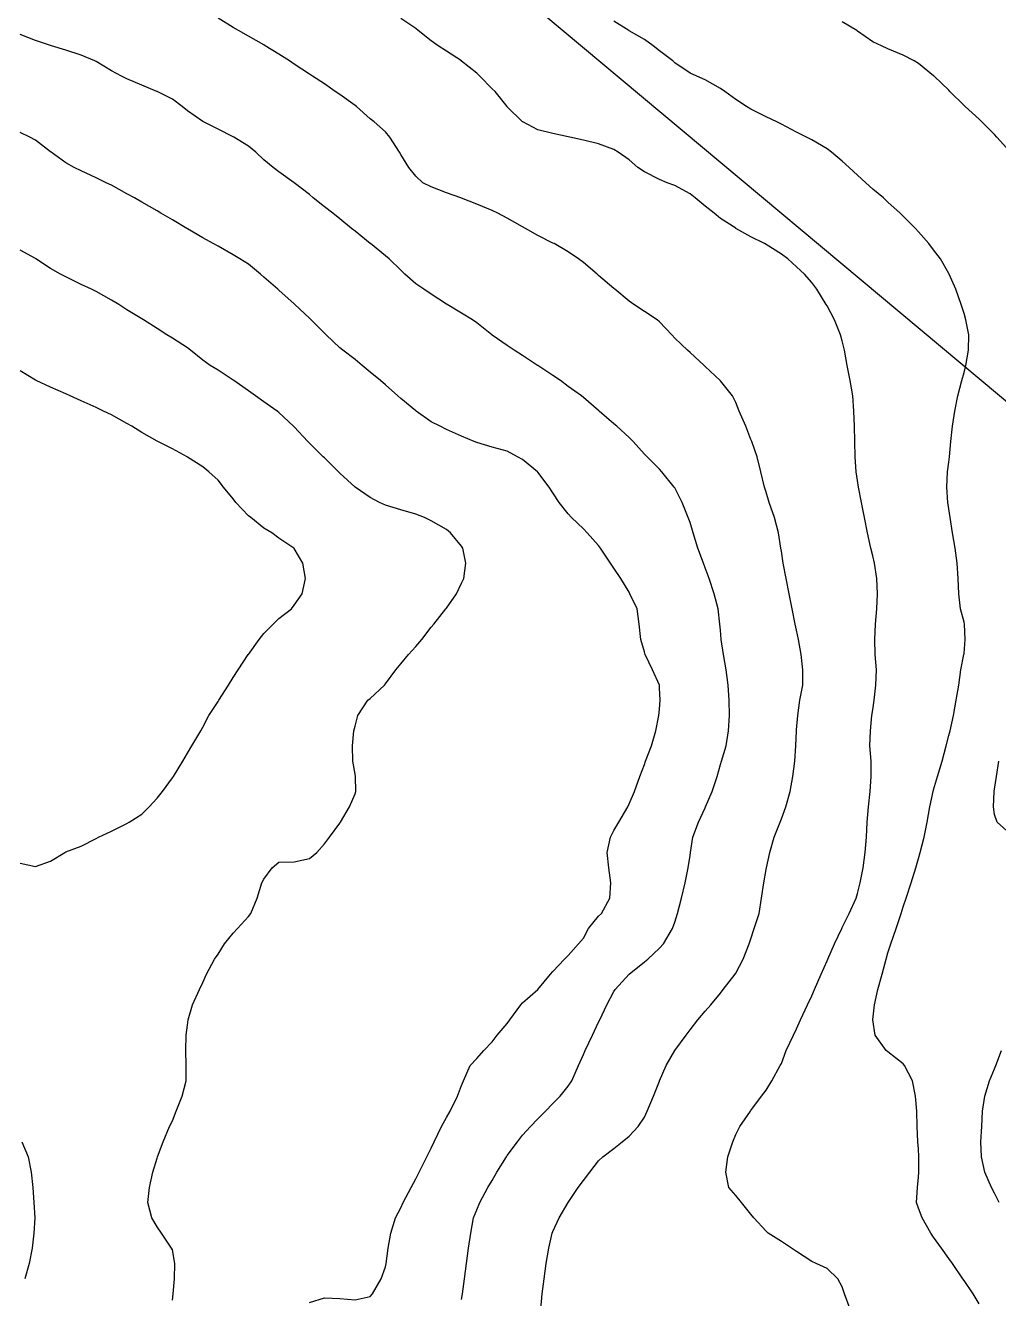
# Model space of a CAD drawing. Extents: x -280806 to 176394, y -263086 to 194114.
# Drawn here: x -102989 to -38906, y -216266 to -132412 of the extents above; entities that cross this region are included whole.
import ezdxf

# ---------------------------------------------------------------- set-up
doc = ezdxf.new("R2010")
doc.units = 0

msp = doc.modelspace()

# ---------------------------------------------------------------- linework, layer by layer
at = {"layer": 'CONTOURS'}
for points in [[(-69039.2422, -216964.7477, 527304), (-68953.38, -215962.1081, 527304), (-68828.7778, -214959.499, 527304), (-68687.0458, -213956.8594, 527304), (-68529.708, -212954.2198, 527304), (-68293.3966, -211951.5802, 527304), (-68248.2557, -211842.0046, 527304), (-67833.5143, -210948.971, 527304), (-67249.8223, -209946.3314, 527304), (-67245.6161, -209939.7478, 527304), (-66583.1638, -208943.6918, 527304), (-66243.007, -208495.9711, 527304), (-65816.3479, -207941.0522, 527304), (-65240.3674, -207191.2747, 527304), (-64960.5914, -206938.4431, 527304), (-64237.7278, -206387.1209, 527304), (-63686.0702, -205935.8035, 527304), (-63235.0882, -205573.9145, 527304), (-62633.4434, -204933.1639, 527304), (-62232.479, -204310.9147, 527304), (-62042.741, -203930.5243, 527304), (-61629.1884, -202927.9152, 527304), (-61229.8394, -201941.1557, 527304), (-61223.0119, -201925.2756, 527304), (-60796.7186, -200922.636, 527304), (-60227.5046, -199919.9964, 527304), (-60227.1998, -199919.5087, 527304), (-59479.2206, -198917.3873, 527304), (-59224.5602, -198566.2882, 527304), (-58701.2796, -197914.7477, 527304), (-58221.9511, -197335.8715, 527304), (-57858.4466, -196912.1081, 527304), (-57219.3115, -196153.7657, 527304), (-57031.7376, -195909.499, 527304), (-56258.4905, -194906.8594, 527304), (-56216.6719, -194838.3098, 527304), (-55725.7001, -193904.2198, 527304), (-55321.4134, -192901.5802, 527304), (-55214.0628, -192562.4292, 527304), (-54999.4226, -191898.971, 527304), (-54670.1167, -190896.3314, 527304), (-54520.5818, -189893.6918, 527304), (-54362.7564, -188891.0522, 527304), (-54211.4232, -188000.2438, 527304), (-54190.2701, -187888.4431, 527304), (-53977.1539, -186885.8035, 527304), (-53688.6912, -185883.1639, 527304), (-53286.0199, -184880.5243, 527304), (-53208.7836, -184679.5087, 527304), (-52906.8487, -183877.9152, 527304), (-52632.0715, -182875.2756, 527304), (-52455.2266, -181872.636, 527304), (-52326.6619, -180869.9964, 527304), (-52263.1111, -179867.3873, 527304), (-52211.5999, -178864.7477, 527304), (-52206.144, -178799.4595, 527304), (-52127.9018, -177862.1081, 527304), (-51988.7911, -176859.499, 527304), (-51790.1834, -175856.8594, 527304), (-51791.1283, -174854.2198, 527304), (-51904.0872, -173851.5802, 527304), (-52085.809, -172848.971, 527304), (-52206.144, -172240.255, 527304), (-52289.903, -171846.3314, 527304), (-52486.2247, -170843.6918, 527304), (-52690.6846, -169841.0522, 527304), (-52890.9686, -168838.4431, 527304), (-53080.9505, -167835.8035, 527304), (-53208.7836, -167046.5544, 527304), (-53241.8544, -166833.1639, 527304), (-53401.7525, -165830.5243, 527304), (-53670.7385, -164827.9152, 527304), (-54001.9951, -163825.2756, 527304), (-54211.4232, -163163.0366, 527304), (-54316.4573, -162822.636, 527304), (-54555.9082, -161819.9964, 527304), (-54810.5076, -160817.3873, 527304), (-55159.5341, -159814.7477, 527304), (-55214.0628, -159675.2102, 527304), (-55552.6651, -158812.1081, 527304), (-55982.9513, -157809.499, 527304), (-56216.6719, -157257.1709, 527304), (-56431.9217, -156806.8594, 527304), (-57219.3115, -155822.6297, 527304), (-57236.807, -155804.2198, 527304), (-58221.9511, -154866.2587, 527304), (-58288.7328, -154801.5802, 527304), (-59224.5602, -153947.2867, 527304), (-59392.4746, -153798.971, 527304), (-60227.1998, -152999.2063, 527304), (-60431.6597, -152796.3314, 527304), (-61229.8394, -151927.1638, 527304), (-61381.447, -151793.6918, 527304), (-62232.479, -151261.6939, 527304), (-62933.0923, -150791.0522, 527304), (-63235.0882, -150563.6714, 527304), (-64182.2846, -149788.4431, 527304), (-64237.7278, -149743.3937, 527304), (-65240.3674, -148874.3479, 527304), (-65339.4274, -148785.8035, 527304), (-66243.007, -148027.4611, 527304), (-66561.4925, -147783.1639, 527304), (-67245.6161, -147314.6863, 527304), (-68169.7697, -146780.5243, 527304), (-68248.2557, -146741.7538, 527304), (-69250.8953, -146238.5899, 527304), (-70064.1931, -145777.9152, 527304), (-70253.5349, -145680.8974, 527304), (-71256.144, -145111.2262, 527304), (-71876.1072, -144775.2756, 527304), (-72258.7836, -144605.3191, 527304), (-73261.4232, -144186.6458, 527304), (-74264.0628, -143792.9966, 527304), (-74321.9138, -143772.636, 527304), (-75266.6719, -143431.5953, 527304), (-76269.3115, -143043.9202, 527304), (-76823.6818, -142769.9964, 527304), (-77271.9511, -142331.7245, 527304), (-77731.1323, -141767.3873, 527304), (-78274.5602, -140901.3286, 527304), (-78354.0216, -140764.7477, 527304), (-78983.3726, -139762.1081, 527304), (-79277.1998, -139429.0531, 527304), (-80026.9469, -138759.499, 527304), (-80279.8394, -138561.9886, 527304), (-81190.3075, -137756.8594, 527304), (-81282.479, -137684.6218, 527304), (-82285.0882, -136961.2704, 527304), (-82583.7007, -136754.2198, 527304), (-83287.7278, -136263.6442, 527304), (-84090.7843, -135751.5802, 527304), (-84290.3674, -135620.1809, 527304), (-85293.007, -134959.3745, 527304), (-85605.2746, -134748.971, 527304), (-86295.6161, -134312.3146, 527304), (-87204.6821, -133746.3314, 527304), (-87298.2557, -133691.9246, 527304), (-88300.8953, -133119.9979, 527304), (-88960.0253, -132743.6918, 527304), (-89303.5349, -132536.8546, 527304), (-90306.144, -131935.6366, 527304)], [(-48679.8214, -216964.7477, 524256), (-49045.3375, -215962.1081, 524256), (-49198.2557, -215491.6188, 524256), (-49497.5388, -214959.499, 524256), (-50200.8953, -214295.1264, 524256), (-50918.3945, -213956.8594, 524256), (-51203.5349, -213823.6922, 524256), (-52206.144, -213167.5188, 524256), (-52536.3338, -212954.2198, 524256), (-53208.7836, -212508.2364, 524256), (-54074.8423, -211951.5802, 524256), (-54211.4232, -211837.0973, 524256), (-55018.5946, -210948.971, 524256), (-55214.0628, -210717.4754, 524256), (-55827.3814, -209946.3314, 524256), (-56216.6719, -209489.101, 524256), (-56670.0314, -208943.6918, 524256), (-56862.4822, -207941.0522, 524256), (-56739.4344, -206938.4431, 524256), (-56414.9443, -205935.8035, 524256), (-56216.6719, -205469.5205, 524256), (-55940.4926, -204933.1639, 524256), (-55251.1265, -203930.5243, 524256), (-55214.0628, -203887.4866, 524256), (-54524.1785, -202927.9152, 524256), (-54211.4232, -202531.157, 524256), (-53840.573, -201925.2756, 524256), (-53279.5886, -200922.636, 524256), (-53208.7836, -200773.9241, 524256), (-52883.7754, -199919.9964, 524256), (-52402.9534, -198917.3873, 524256), (-52206.144, -198511.729, 524256), (-51942.5225, -197914.7477, 524256), (-51484.7129, -196912.1081, 524256), (-51203.5349, -196318.7234, 524256), (-51024.6478, -195909.499, 524256), (-50585.5224, -194906.8594, 524256), (-50200.8953, -194032.2358, 524256), (-50149.4755, -193904.2198, 524256), (-49714.9831, -192901.5802, 524256), (-49236.8129, -191898.971, 524256), (-49198.2557, -191829.3852, 524256), (-48742.3968, -190896.3314, 524256), (-48281.3258, -189893.6918, 524256), (-48195.6161, -189589.8062, 524256), (-48016.9728, -188891.0522, 524256), (-47829.6732, -187888.4431, 524256), (-47690.5015, -186885.8035, 524256), (-47607.5959, -185883.1639, 524256), (-47565.7774, -184880.5243, 524256), (-47471.4113, -183877.9152, 524256), (-47370.8578, -182875.2756, 524256), (-47300.1442, -181872.636, 524256), (-47288.4094, -180869.9964, 524256), (-47377.4719, -179867.3873, 524256), (-47347.1748, -178864.7477, 524256), (-47244.1524, -177862.1081, 524256), (-47193.007, -177481.8701, 524256), (-47104.3102, -176859.499, 524256), (-46977.5438, -175856.8594, 524256), (-46947.0029, -174854.2198, 524256), (-47021.3131, -173851.5802, 524256), (-47062.583, -172848.971, 524256), (-47016.7411, -171846.3314, 524256), (-46924.9354, -170843.6918, 524256), (-46876.7465, -169841.0522, 524256), (-46929.355, -168838.4431, 524256), (-47083.8581, -167835.8035, 524256), (-47193.007, -167351.3849, 524256), (-47306.7278, -166833.1639, 524256), (-47526.702, -165830.5243, 524256), (-47735.551, -164827.9152, 524256), (-47927.9102, -163825.2756, 524256), (-48119.538, -162822.636, 524256), (-48195.6161, -162385.0956, 524256), (-48290.3174, -161819.9964, 524256), (-48355.9104, -160817.3873, 524256), (-48376.9111, -159814.7477, 524256), (-48397.5461, -158812.1081, 524256), (-48433.6954, -157809.499, 524256), (-48505.7196, -156806.8594, 524256), (-48685.5821, -155804.2198, 524256), (-48874.9543, -154801.5802, 524256), (-49057.8343, -153798.971, 524256), (-49198.2557, -153181.2329, 524256), (-49307.4046, -152796.3314, 524256), (-49717.2691, -151793.6918, 524256), (-50200.8953, -150873.0739, 524256), (-50255.363, -150791.0522, 524256), (-50875.4177, -149788.4431, 524256), (-51203.5349, -149340.3871, 524256), (-51685.1189, -148785.8035, 524256), (-52206.144, -148319.49, 524256), (-52788.251, -147783.1639, 524256), (-53208.7836, -147479.6441, 524256), (-54211.4232, -146845.5686, 524256), (-54327.1558, -146780.5243, 524256), (-55214.0628, -146324.4216, 524256), (-56201.0357, -145777.9152, 524256), (-56216.6719, -145769.2589, 524256), (-57219.3115, -145118.5718, 524256), (-57640.4842, -144775.2756, 524256), (-58221.9511, -144309.5107, 524256), (-58887.299, -143772.636, 524256), (-59224.5602, -143505.6007, 524256), (-60227.1998, -142958.058, 524256), (-60736.2463, -142769.9964, 524256), (-61229.8394, -142556.0878, 524256), (-62232.479, -142061.4888, 524256), (-62663.2529, -141767.3873, 524256), (-63235.0882, -141265.4731, 524256), (-63955.6354, -140764.7477, 524256), (-64237.7278, -140584.7938, 524256), (-65240.3674, -140199.2522, 524256), (-66243.007, -139965.4402, 524256), (-67141.6793, -139762.1081, 524256), (-67245.6161, -139737.8765, 524256), (-68248.2557, -139534.392, 524256), (-69250.8953, -139278.1466, 524256), (-70241.8306, -138759.499, 524256), (-70253.5349, -138753.281, 524256), (-71256.144, -137774.2939, 524256), (-71266.7815, -137756.8594, 524256), (-72051.3977, -136754.2198, 524256), (-72258.7836, -136581.1238, 524256), (-73055.5003, -135751.5802, 524256), (-73261.4232, -135557.4226, 524256), (-74264.0628, -134760.5534, 524256), (-74280.5525, -134748.971, 524256), (-75266.6719, -134105.4163, 524256), (-75809.7036, -133746.3314, 524256), (-76269.3115, -133413.8556, 524256), (-77130.0667, -132743.6918, 524256), (-77271.9511, -132621.7718, 524256), (-78274.5602, -131951.0594, 524256)], [(-40174.5602, -216613.3438, 521208), (-40581.5597, -215962.1081, 521208), (-41177.1998, -215076.2374, 521208), (-41250.5957, -214959.499, 521208), (-41939.017, -213956.8594, 521208), (-42179.8394, -213624.475, 521208), (-42665.4163, -212954.2198, 521208), (-43182.479, -212217.3048, 521208), (-43373.3448, -211951.5802, 521208), (-43945.8811, -210948.971, 521208), (-44185.0882, -210308.2205, 521208), (-44314.4453, -209946.3314, 521208), (-44234.6791, -208943.6918, 521208), (-44185.0882, -208275.875, 521208), (-44162.5634, -207941.0522, 521208), (-44156.437, -206938.4431, 521208), (-44185.0882, -206405.6832, 521208), (-44212.9469, -205935.8035, 521208), (-44254.1254, -204933.1639, 521208), (-44295.9439, -203930.5243, 521208), (-44379.5201, -202927.9152, 521208), (-44576.3599, -201925.2756, 521208), (-45097.1412, -200922.636, 521208), (-45187.7278, -200807.6654, 521208), (-46190.3674, -200018.4163, 521208), (-46300.5221, -199919.9964, 521208), (-47029.0855, -198917.3873, 521208), (-47183.3143, -197914.7477, 521208), (-47073.5558, -196912.1081, 521208), (-46865.987, -195909.499, 521208), (-46579.1093, -194906.8594, 521208), (-46309.4832, -193904.2198, 521208), (-46190.3674, -193491.4901, 521208), (-45990.2357, -192901.5802, 521208), (-45644.4401, -191898.971, 521208), (-45316.9934, -190896.3314, 521208), (-45187.7278, -190467.9046, 521208), (-44989.6687, -189893.6918, 521208), (-44659.1741, -188891.0522, 521208), (-44355.5628, -187888.4431, 521208), (-44185.0882, -187291.7057, 521208), (-44061.3698, -186885.8035, 521208), (-43808.7211, -185883.1639, 521208), (-43595.7269, -184880.5243, 521208), (-43437.4442, -183877.9152, 521208), (-43211.3131, -182875.2756, 521208), (-43182.479, -182769.449, 521208), (-42920.6558, -181872.636, 521208), (-42625.1218, -180869.9964, 521208), (-42359.7629, -179867.3873, 521208), (-42179.8394, -179182.3798, 521208), (-42102.3898, -178864.7477, 521208), (-41881.0745, -177862.1081, 521208), (-41688.0751, -176859.499, 521208), (-41523.9098, -175856.8594, 521208), (-41394.7051, -174854.2198, 521208), (-41184.7894, -173851.5802, 521208), (-41177.1998, -173785.0728, 521208), (-41095.9706, -172848.971, 521208), (-41148.3048, -171846.3314, 521208), (-41177.1998, -171715.115, 521208), (-41416.5288, -170843.6918, 521208), (-41513.6076, -169841.0522, 521208), (-41564.5702, -168838.4431, 521208), (-41636.0762, -167835.8035, 521208), (-41756.7466, -166833.1639, 521208), (-41927.1602, -165830.5243, 521208), (-42094.6174, -164827.9152, 521208), (-42179.8394, -164241.3886, 521208), (-42250.2178, -163825.2756, 521208), (-42317.1823, -162822.636, 521208), (-42260.9162, -161819.9964, 521208), (-42179.8394, -161182.5682, 521208), (-42138.4171, -160817.3873, 521208), (-42042.8014, -159814.7477, 521208), (-41937.2796, -158812.1081, 521208), (-41790.6098, -157809.499, 521208), (-41579.0177, -156806.8594, 521208), (-41323.7477, -155804.2198, 521208), (-41177.1998, -155274.5688, 521208), (-41052.7195, -154801.5802, 521208), (-40883.9822, -153798.971, 521208), (-40868.9251, -152796.3314, 521208), (-41061.132, -151793.6918, 521208), (-41177.1998, -151376.4206, 521208), (-41366.4197, -150791.0522, 521208), (-41718.5856, -149788.4431, 521208), (-42162.9535, -148785.8035, 521208), (-42179.8394, -148754.592, 521208), (-42737.5625, -147783.1639, 521208), (-43182.479, -147181.2144, 521208), (-43488.7421, -146780.5243, 521208), (-44185.0882, -146007.8258, 521208), (-44384.6712, -145777.9152, 521208), (-45187.7278, -144979.6745, 521208), (-45394.9613, -144775.2756, 521208), (-46190.3674, -144043.6642, 521208), (-46492.1194, -143772.636, 521208), (-47193.007, -143194.9486, 521208), (-47647.799, -142769.9964, 521208), (-48195.6161, -142264.3332, 521208), (-48746.7859, -141767.3873, 521208), (-49198.2557, -141351.4877, 521208), (-49912.2497, -140764.7477, 521208), (-50200.8953, -140542.8838, 521208), (-51203.5349, -139937.3681, 521208), (-51552.6833, -139762.1081, 521208), (-52206.144, -139440.4831, 521208), (-53208.7836, -138906.7174, 521208), (-53496.6367, -138759.499, 521208), (-54211.4232, -138423.1522, 521208), (-55214.0628, -137935.5941, 521208), (-55513.925, -137756.8594, 521208), (-56216.6719, -137293.0452, 521208), (-56923.8689, -136754.2198, 521208), (-57219.3115, -136555.8254, 521208), (-58221.9511, -136002.0038, 521208), (-58781.0153, -135751.5802, 521208), (-59224.5602, -135546.5107, 521208), (-60227.1998, -134864.4598, 521208), (-60363.8417, -134748.971, 521208), (-61229.8394, -134073.1685, 521208), (-61657.9615, -133746.3314, 521208), (-62232.479, -133338.8138, 521208), (-63235.0882, -132758.2308, 521208), (-63261.1486, -132743.6918, 521208), (-64237.7278, -132121.2293, 521208)], [(-38169.3115, -140716.5588, 518160), (-39011.352, -139762.1081, 518160), (-39171.9511, -139584.5621, 518160), (-39995.6426, -138759.499, 518160), (-40174.5602, -138587.988, 518160), (-41097.3118, -137756.8594, 518160), (-41177.1998, -137678.7391, 518160), (-42102.6336, -136754.2198, 518160), (-42179.8394, -136672.3505, 518160), (-43156.0529, -135751.5802, 518160), (-43182.479, -135725.0016, 518160), (-44185.0882, -134922.0365, 518160), (-44452.032, -134748.971, 518160), (-45187.7278, -134361.0826, 518160), (-46190.3674, -133947.1337, 518160), (-46624.7074, -133746.3314, 518160), (-47193.007, -133489.0498, 518160), (-48195.6161, -132782.0966, 518160), (-48247.1273, -132743.6918, 518160), (-49198.2557, -132177.221, 518160)], [(-74264.0628, -216325.0334, 530352), (-74210.5399, -215962.1081, 530352), (-74066.461, -214959.499, 530352), (-73939.7251, -213956.8594, 530352), (-73808.5697, -212954.2198, 530352), (-73658.7605, -211951.5802, 530352), (-73473.7774, -210948.971, 530352), (-73261.4232, -210424.2578, 530352), (-73067.4485, -209946.3314, 530352), (-72533.5608, -208943.6918, 530352), (-72258.7836, -208487.833, 530352), (-71941.2125, -207941.0522, 530352), (-71315.0923, -206938.4431, 530352), (-71256.144, -206853.221, 530352), (-70586.7118, -205935.8035, 530352), (-70253.5349, -205507.5595, 530352), (-69727.1148, -204933.1639, 530352), (-69250.8953, -204438.1078, 530352), (-68735.1432, -203930.5243, 530352), (-68248.2557, -203424.6478, 530352), (-67768.3786, -202927.9152, 530352), (-67245.6161, -202270.0349, 530352), (-67015.1263, -201925.2756, 530352), (-66564.8148, -200922.636, 530352), (-66243.007, -200182.5816, 530352), (-66131.5416, -199919.9964, 530352), (-65652.1522, -198917.3873, 530352), (-65240.3674, -198068.8546, 530352), (-65165.6609, -197914.7477, 530352), (-64700.2922, -196912.1081, 530352), (-64237.7278, -196034.5584, 530352), (-64156.7119, -195909.499, 530352), (-63241.2146, -194906.8594, 530352), (-63235.0882, -194901.1901, 530352), (-62232.479, -194092.2814, 530352), (-62002.9951, -193904.2198, 530352), (-61229.8394, -193185.4099, 530352), (-60973.4722, -192901.5802, 530352), (-60377.6491, -191898.971, 530352), (-60227.1998, -191473.9274, 530352), (-60037.4618, -190896.3314, 530352), (-59791.0006, -189893.6918, 530352), (-59551.4582, -188891.0522, 530352), (-59344.6819, -187888.4431, 530352), (-59224.5602, -187085.7523, 530352), (-59196.6101, -186885.8035, 530352), (-59042.8385, -185883.1639, 530352), (-58662.7834, -184880.5243, 530352), (-58221.9511, -183935.1262, 530352), (-58194.7934, -183877.9152, 530352), (-57755.729, -182875.2756, 530352), (-57439.56, -181872.636, 530352), (-57219.3115, -181085.7643, 530352), (-57156.7361, -180869.9964, 530352), (-56852.2104, -179867.3873, 530352), (-56679.9984, -178864.7477, 530352), (-56619.9223, -177862.1081, 530352), (-56650.829, -176859.499, 530352), (-56714.5932, -175856.8594, 530352), (-56844.8038, -174854.2198, 530352), (-57015.5222, -173851.5802, 530352), (-57164.7523, -172848.971, 530352), (-57219.3115, -172233.1836, 530352), (-57250.9498, -171846.3314, 530352), (-57380.3678, -170843.6918, 530352), (-57628.6579, -169841.0522, 530352), (-57961.0728, -168838.4431, 530352), (-58221.9511, -168129.2345, 530352), (-58335.2758, -167835.8035, 530352), (-58709.2958, -166833.1639, 530352), (-59024.4895, -165830.5243, 530352), (-59224.5602, -165155.9105, 530352), (-59339.927, -164827.9152, 530352), (-59740.0685, -163825.2756, 530352), (-60227.1998, -162872.5318, 530352), (-60265.6046, -162822.636, 530352), (-61087.3454, -161819.9964, 530352), (-61229.8394, -161644.2792, 530352), (-62035.8221, -160817.3873, 530352), (-62232.479, -160641.5177, 530352), (-62978.2332, -159814.7477, 530352), (-63235.0882, -159547.8038, 530352), (-64050.8244, -158812.1081, 530352), (-64237.7278, -158641.2677, 530352), (-65209.6435, -157809.499, 530352), (-65240.3674, -157782.067, 530352), (-66243.007, -156918.2333, 530352), (-66374.3758, -156806.8594, 530352), (-67245.6161, -156192.6264, 530352), (-67756.7962, -155804.2198, 530352), (-68248.2557, -155466.5014, 530352), (-69250.8953, -154807.5847, 530352), (-69260.4965, -154801.5802, 530352), (-70253.5349, -154154.4898, 530352), (-70815.3727, -153798.971, 530352), (-71256.144, -153500.1146, 530352), (-72258.7836, -152804.1343, 530352), (-72269.6954, -152796.3314, 530352), (-73261.4232, -151996.1705, 530352), (-73551.8671, -151793.6918, 530352), (-74264.0628, -151358.0412, 530352), (-75222.8112, -150791.0522, 530352), (-75266.6719, -150763.8946, 530352), (-76269.3115, -150103.6368, 530352), (-76754.797, -149788.4431, 530352), (-77271.9511, -149420.9153, 530352), (-78002.069, -148785.8035, 530352), (-78274.5602, -148540.7443, 530352), (-79027.3248, -147783.1639, 530352), (-79277.1998, -147590.1341, 530352), (-80274.5969, -146780.5243, 530352), (-80279.8394, -146776.8058, 530352), (-81282.479, -145960.9781, 530352), (-81513.6394, -145777.9152, 530352), (-82285.0882, -145159.2017, 530352), (-82757.3148, -144775.2756, 530352), (-83287.7278, -144364.5881, 530352), (-84032.0798, -143772.636, 530352), (-84290.3674, -143545.3466, 530352), (-85293.007, -142775.8181, 530352), (-85301.2975, -142769.9964, 530352), (-86295.6161, -142056.9473, 530352), (-86680.7918, -141767.3873, 530352), (-87298.2557, -141254.287, 530352), (-87809.07, -140764.7477, 530352), (-88300.8953, -140355.5537, 530352), (-89260.7105, -139762.1081, 530352), (-89303.5349, -139737.2974, 530352), (-90306.144, -139244.0395, 530352), (-91270.2569, -138759.499, 530352), (-91308.7836, -138738.3763, 530352), (-92311.4232, -138040.5062, 530352), (-92670.4471, -137756.8594, 530352), (-93314.0628, -137272.9894, 530352), (-94316.6719, -136760.5596, 530352), (-94331.7595, -136754.2198, 530352), (-95319.3115, -136353.5906, 530352), (-96321.9511, -135937.4472, 530352), (-96668.905, -135751.5802, 530352), (-97324.5602, -135396.0919, 530352), (-98327.1998, -134791.3382, 530352), (-98418.5179, -134748.971, 530352), (-99329.8394, -134368.794, 530352), (-100332.479, -134040.7987, 530352), (-101272.3603, -133746.3314, 530352), (-101335.0882, -133728.8969, 530352), (-102337.7278, -133395.0494, 530352), (-103340.3674, -133017.7985, 530352)], [(-84290.3674, -216519.2215, 533400), (-83287.7278, -216217.439, 533400), (-82285.0882, -216257.3678, 533400), (-81282.479, -216358.5614, 533400), (-80279.8394, -216131.6378, 533400), (-80141.2469, -215962.1081, 533400), (-79565.4797, -214959.499, 533400), (-79277.1998, -214168.3906, 533400), (-79236.631, -213956.8594, 533400), (-79092.6434, -212954.2198, 533400), (-78926.6494, -211951.5802, 533400), (-78621.575, -210948.971, 533400), (-78274.5602, -210293.9254, 533400), (-78115.3937, -209946.3314, 533400), (-77593.637, -208943.6918, 533400), (-77271.9511, -208386.8527, 533400), (-77053.5619, -207941.0522, 533400), (-76562.8949, -206938.4431, 533400), (-76269.3115, -206358.7135, 533400), (-76079.4211, -205935.8035, 533400), (-75599.483, -204933.1639, 533400), (-75266.6719, -204335.7864, 533400), (-75029.5375, -203930.5243, 533400), (-74526.6785, -202927.9152, 533400), (-74264.0628, -202237.6956, 533400), (-74151.9269, -201925.2756, 533400), (-73701.8897, -200922.636, 533400), (-73261.4232, -200451.1104, 533400), (-72805.5948, -199919.9964, 533400), (-72258.7836, -199349.0146, 533400), (-71926.3687, -198917.3873, 533400), (-71256.144, -198159.2582, 533400), (-71095.5144, -197914.7477, 533400), (-70369.2979, -196912.1081, 533400), (-70253.5349, -196796.7718, 533400), (-69250.8953, -195917.3323, 533400), (-69242.6657, -195909.499, 533400), (-68407.849, -194906.8594, 533400), (-68248.2557, -194721.5105, 533400), (-67481.1655, -193904.2198, 533400), (-67245.6161, -193673.1509, 533400), (-66577.3726, -192901.5802, 533400), (-66243.007, -192520.3973, 533400), (-65914.6764, -191898.971, 533400), (-65240.3674, -191080.5221, 533400), (-65048.0995, -190896.3314, 533400), (-64506.9881, -189893.6918, 533400), (-64441.6694, -188891.0522, 533400), (-64577.3054, -187888.4431, 533400), (-64674.5671, -186885.8035, 533400), (-64459.805, -185883.1639, 533400), (-64237.7278, -185440.2286, 533400), (-63906.3797, -184880.5243, 533400), (-63328.5703, -183877.9152, 533400), (-63235.0882, -183684.1843, 533400), (-62889.1402, -182875.2756, 533400), (-62520.2102, -181872.636, 533400), (-62232.479, -181089.0257, 533400), (-62155.3037, -180869.9964, 533400), (-61765.3121, -179867.3873, 533400), (-61466.5166, -178864.7477, 533400), (-61269.5854, -177862.1081, 533400), (-61229.8394, -177451.2682, 533400), (-61190.3069, -176859.499, 533400), (-61229.8394, -176030.7478, 533400), (-61243.0678, -175856.8594, 533400), (-61695.5129, -174854.2198, 533400), (-62169.3854, -173851.5802, 533400), (-62232.479, -173660.5315, 533400), (-62471.7775, -172848.971, 533400), (-62570.7156, -171846.3314, 533400), (-62705.3762, -170843.6918, 533400), (-63178.4258, -169841.0522, 533400), (-63235.0882, -169747.6615, 533400), (-63788.544, -168838.4431, 533400), (-64237.7278, -168157.398, 533400), (-64450.8744, -167835.8035, 533400), (-65111.9551, -166833.1639, 533400), (-65240.3674, -166672.9306, 533400), (-65999.2584, -165830.5243, 533400), (-66243.007, -165577.8756, 533400), (-67033.0181, -164827.9152, 533400), (-67245.6161, -164588.4643, 533400), (-67832.3256, -163825.2756, 533400), (-68248.2557, -163204.9466, 533400), (-68507.6405, -162822.636, 533400), (-69250.8953, -161829.9024, 533400), (-69259.9174, -161819.9964, 533400), (-70253.5349, -160998.347, 533400), (-70580.1281, -160817.3873, 533400), (-71256.144, -160456.1383, 533400), (-72258.7836, -160195.8391, 533400), (-73261.4232, -159874.8542, 533400), (-73431.2578, -159814.7477, 533400), (-74264.0628, -159469.5617, 533400), (-75266.6719, -159030.0096, 533400), (-75686.7473, -158812.1081, 533400), (-76269.3115, -158515.2938, 533400), (-77258.9666, -157809.499, 533400), (-77271.9511, -157800.2026, 533400), (-78274.5602, -156986.9962, 533400), (-78457.867, -156806.8594, 533400), (-79277.1998, -156092.591, 533400), (-79614.0648, -155804.2198, 533400), (-80279.8394, -155246.4967, 533400), (-80816.9275, -154801.5802, 533400), (-81282.479, -154414.667, 533400), (-82088.5531, -153798.971, 533400), (-82285.0882, -153647.2721, 533400), (-83179.4323, -152796.3314, 533400), (-83287.7278, -152687.6702, 533400), (-84183.9312, -151793.6918, 533400), (-84290.3674, -151685.5183, 533400), (-85242.715, -150791.0522, 533400), (-85293.007, -150741.6137, 533400), (-86295.6161, -149849.2812, 533400), (-86367.8842, -149788.4431, 533400), (-87298.2557, -148989.8671, 533400), (-87515.8829, -148785.8035, 533400), (-88300.8953, -148140.1457, 533400), (-88875.7786, -147783.1639, 533400), (-89303.5349, -147514.5437, 533400), (-90306.144, -146957.2778, 533400), (-90626.1535, -146780.5243, 533400), (-91308.7836, -146405.5289, 533400), (-92311.4232, -145813.4549, 533400), (-92371.5907, -145777.9152, 533400), (-93314.0628, -145219.7959, 533400), (-94067.8942, -144775.2756, 533400), (-94316.6719, -144628.9716, 533400), (-95319.3115, -144060.0014, 533400), (-95818.9397, -143772.636, 533400), (-96321.9511, -143493.9269, 533400), (-97324.5602, -142934.1617, 533400), (-97678.8598, -142769.9964, 533400), (-98327.1998, -142455.077, 533400), (-99329.8394, -141998.0904, 533400), (-99775.579, -141767.3873, 533400), (-100332.479, -141451.9802, 533400), (-101296.6834, -140764.7477, 533400), (-101335.0882, -140737.0414, 533400), (-102337.7278, -139965.745, 533400), (-102696.0202, -139762.1081, 533400), (-103340.3674, -139468.3114, 533400)], [(-93314.0628, -216368.6198, 536448), (-93263.8622, -215962.1081, 536448), (-93175.013, -214959.499, 536448), (-93157.2432, -213956.8594, 536448), (-93314.0628, -213059.6806, 536448), (-93367.6162, -212954.2198, 536448), (-94035.8902, -211951.5802, 536448), (-94316.6719, -211532.4802, 536448), (-94668.594, -210948.971, 536448), (-94924.7479, -209946.3314, 536448), (-94826.4804, -208943.6918, 536448), (-94601.9647, -207941.0522, 536448), (-94316.6719, -207022.3241, 536448), (-94294.3606, -206938.4431, 536448), (-93918.1154, -205935.8035, 536448), (-93508.83, -204933.1639, 536448), (-93314.0628, -204562.3747, 536448), (-93059.8291, -203930.5243, 536448), (-92674.0742, -202927.9152, 536448), (-92399.5714, -201925.2756, 536448), (-92402.9546, -200922.636, 536448), (-92433.587, -199919.9964, 536448), (-92407.679, -198917.3873, 536448), (-92311.4232, -198268.7424, 536448), (-92268.7207, -197914.7477, 536448), (-91977.911, -196912.1081, 536448), (-91530.1903, -195909.499, 536448), (-91308.7836, -195459.7056, 536448), (-91076.6784, -194906.8594, 536448), (-90528.7394, -193904.2198, 536448), (-90306.144, -193581.467, 536448), (-89873.1451, -192901.5802, 536448), (-89303.5349, -192192.6458, 536448), (-89014.6454, -191898.971, 536448), (-88300.8953, -191093.1713, 536448), (-88150.5984, -190896.3314, 536448), (-87738.8746, -189893.6918, 536448), (-87419.3527, -188891.0522, 536448), (-87298.2557, -188653.1558, 536448), (-86740.4412, -187888.4431, 536448), (-86295.6161, -187534.4179, 536448), (-85293.007, -187504.4561, 536448), (-84290.3674, -187274.1187, 536448), (-83799.1517, -186885.8035, 536448), (-83287.7278, -186306.7445, 536448), (-82962.049, -185883.1639, 536448), (-82285.0882, -184952.7924, 536448), (-82232.9978, -184880.5243, 536448), (-81640.9238, -183877.9152, 536448), (-81282.479, -183018.3487, 536448), (-81221.641, -182875.2756, 536448), (-81252.883, -181872.636, 536448), (-81282.479, -181716.9746, 536448), (-81422.5651, -180869.9964, 536448), (-81449.6923, -179867.3873, 536448), (-81371.7854, -178864.7477, 536448), (-81282.479, -178556.3815, 536448), (-81106.6094, -177862.1081, 536448), (-80449.0949, -176859.499, 536448), (-80279.8394, -176740.3526, 536448), (-79341.4822, -175856.8594, 536448), (-79277.1998, -175768.7112, 536448), (-78589.9063, -174854.2198, 536448), (-78274.5602, -174452.6153, 536448), (-77762.9534, -173851.5802, 536448), (-77271.9511, -173325.5563, 536448), (-76883.514, -172848.971, 536448), (-76269.3115, -172050.0902, 536448), (-76098.4102, -171846.3314, 536448), (-75301.2362, -170843.6918, 536448), (-75266.6719, -170794.68, 536448), (-74605.195, -169841.0522, 536448), (-74264.0628, -169152.0518, 536448), (-74126.3237, -168838.4431, 536448), (-73985.8718, -167835.8035, 536448), (-74196.3362, -166833.1639, 536448), (-74264.0628, -166719.4735, 536448), (-74988.9991, -165830.5243, 536448), (-75266.6719, -165606.6792, 536448), (-76269.3115, -165037.4042, 536448), (-76718.7696, -164827.9152, 536448), (-77271.9511, -164596.8463, 536448), (-78274.5602, -164313.0166, 536448), (-79277.1998, -164013.3067, 536448), (-79680.816, -163825.2756, 536448), (-80279.8394, -163514.3491, 536448), (-81274.981, -162822.636, 536448), (-81282.479, -162816.8143, 536448), (-82285.0882, -161900.7989, 536448), (-82382.4718, -161819.9964, 536448), (-83287.7278, -160897.6411, 536448), (-83374.0776, -160817.3873, 536448), (-84290.3674, -159918.5321, 536448), (-84393.4202, -159814.7477, 536448), (-85293.007, -158854.5058, 536448), (-85333.0272, -158812.1081, 536448), (-86295.6161, -157899.6893, 536448), (-86412.1411, -157809.499, 536448), (-87298.2557, -157193.2238, 536448), (-87848.5721, -156806.8594, 536448), (-88300.8953, -156473.2862, 536448), (-89258.7902, -155804.2198, 536448), (-89303.5349, -155772.0024, 536448), (-90306.144, -155113.1467, 536448), (-90822.5057, -154801.5802, 536448), (-91308.7836, -154460.2346, 536448), (-92120.6184, -153798.971, 536448), (-92311.4232, -153655.9589, 536448), (-93314.0628, -153008.5637, 536448), (-93679.8228, -152796.3314, 536448), (-94316.6719, -152366.472, 536448), (-95218.9409, -151793.6918, 536448), (-95319.3115, -151731.787, 536448), (-96321.9511, -151135.842, 536448), (-96840.0502, -150791.0522, 536448), (-97324.5602, -150505.3937, 536448), (-98327.1998, -149931.12, 536448), (-98636.8462, -149788.4431, 536448), (-99329.8394, -149467.7935, 536448), (-100332.479, -148978.8029, 536448), (-100677.1469, -148785.8035, 536448), (-101335.0882, -148422.4819, 536448), (-102311.4845, -147783.1639, 536448), (-102337.7278, -147767.4972, 536448), (-103340.3674, -147206.147, 536448)], [(-103340.3674, -187588.6418, 539496), (-102337.7278, -187815.2911, 539496), (-101335.0882, -187458.1265, 539496), (-100390.5434, -186885.8035, 539496), (-100332.479, -186850.3858, 539496), (-99329.8394, -186459.6017, 539496), (-98327.1998, -185973.659, 539496), (-98183.9743, -185883.1639, 539496), (-97324.5602, -185484.5465, 539496), (-96321.9511, -184980.1634, 539496), (-96167.4175, -184880.5243, 539496), (-95319.3115, -184370.3806, 539496), (-94839.8916, -183877.9152, 539496), (-94316.6719, -183305.257, 539496), (-93960.8789, -182875.2756, 539496), (-93314.0628, -181977.6701, 539496), (-93245.0256, -181872.636, 539496), (-92626.0682, -180869.9964, 539496), (-92311.4232, -180337.3889, 539496), (-92036.3412, -179867.3873, 539496), (-91449.6317, -178864.7477, 539496), (-91308.7836, -178633.8617, 539496), (-90905.4418, -177862.1081, 539496), (-90306.144, -176938.0459, 539496), (-90256.0654, -176859.499, 539496), (-89624.3369, -175856.8594, 539496), (-89303.5349, -175351.6229, 539496), (-88989.3775, -174854.2198, 539496), (-88312.7215, -173851.5802, 539496), (-88300.8953, -173834.9381, 539496), (-87606.1037, -172848.971, 539496), (-87298.2557, -172472.0858, 539496), (-86676.5551, -171846.3314, 539496), (-86295.6161, -171482.705, 539496), (-85479.3007, -170843.6918, 539496), (-85293.007, -170605.1858, 539496), (-84755.8274, -169841.0522, 539496), (-84556.5797, -168838.4431, 539496), (-84727.7554, -167835.8035, 539496), (-85293.007, -166870.5324, 539496), (-85317.8177, -166833.1639, 539496), (-86295.6161, -166188.1462, 539496), (-86774.4569, -165830.5243, 539496), (-87298.2557, -165514.4467, 539496), (-88146.7884, -164827.9152, 539496), (-88300.8953, -164700.4783, 539496), (-89124.0382, -163825.2756, 539496), (-89303.5349, -163602.5278, 539496), (-89946.0838, -162822.636, 539496), (-90306.144, -162365.1617, 539496), (-90903.4301, -161819.9964, 539496), (-91308.7836, -161486.027, 539496), (-92311.4232, -160837.1078, 539496), (-92347.7858, -160817.3873, 539496), (-93314.0628, -160301.3609, 539496), (-94262.0518, -159814.7477, 539496), (-94316.6719, -159784.3896, 539496), (-95319.3115, -159215.267, 539496), (-95979.9046, -158812.1081, 539496), (-96321.9511, -158624.4427, 539496), (-97324.5602, -158054.3143, 539496), (-97846.835, -157809.499, 539496), (-98327.1998, -157574.5896, 539496), (-99329.8394, -157132.9344, 539496), (-100046.0585, -156806.8594, 539496), (-100332.479, -156677.5937, 539496), (-101335.0882, -156237.6149, 539496), (-102277.6822, -155804.2198, 539496), (-102337.7278, -155772.7034, 539496), (-103340.3674, -155160.9089, 539496)], [(-38169.3115, -185626.0956, 518160), (-38990.9609, -184880.5243, 518160), (-39171.9511, -184382.0849, 518160), (-39234.557, -183877.9152, 518160), (-39192.1594, -182875.2756, 518160), (-39171.9511, -182715.2251, 518160), (-39047.989, -181872.636, 518160), (-38894.0954, -180869.9964, 518160)], [(-38861.7866, -209946.3314, 518160), (-39171.9511, -209320.3942, 518160), (-39380.4953, -208943.6918, 518160), (-39817.487, -207941.0522, 518160), (-40023.3185, -206938.4431, 518160), (-40070.3491, -205935.8035, 518160), (-40009.4196, -204933.1639, 518160), (-39960.4687, -203930.5243, 518160), (-39812.5188, -202927.9152, 518160), (-39508.7246, -201925.2756, 518160), (-39171.9511, -201130.1134, 518160), (-39088.1921, -200922.636, 518160), (-38702.5286, -199919.9964, 518160)], [(-103231.889, -205935.8035, 536448), (-102811.9356, -206938.4431, 536448), (-102609.1217, -207941.0522, 536448), (-102507.288, -208943.6918, 536448), (-102427.6742, -209946.3314, 536448), (-102379.1501, -210948.971, 536448), (-102442.2742, -211951.5802, 536448), (-102558.281, -212954.2198, 536448), (-102754.2065, -213956.8594, 536448), (-103024.4117, -214959.499, 536448)]]:
    msp.add_polyline3d(points, dxfattribs=at)
at = {"layer": 'PARCELS'}
msp.add_polyline3d([(26524.1227, -215612.6854, 0), (67372.9615, -245649.9024, 0), (-92554.6841, -111854.3458, 0), (-92437.0313, -101920.9138, 0), (-37610.7655, -86850.474, 0), (-14774.3875, -85232.9309, 0), (58768.0918, -80022.5273, 0), (72411.1226, -55150.0243, 0), (67478.1785, -79526.4043, 0), (25137.5266, -117784.7784, 0), (68003.867, -154411.4057, 0), (39668.2265, -181604.5339, 0), (26524.1227, -215612.6854, 0)], dxfattribs=at)

doc.saveas('drawing.dxf')
